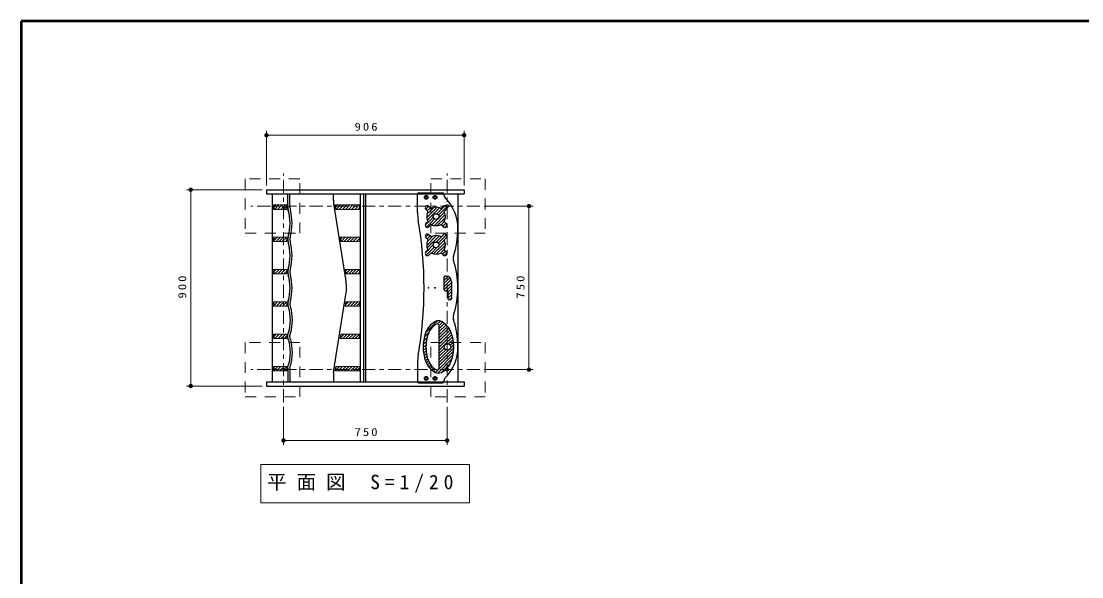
# Model space of a CAD drawing. Units: millimetres on the paper, scale 1:20. Extents: x -385 to 0, y 0 to 267.
# Drawn here: x -385 to -142, y 139.6 to 267 of the extents above; entities that cross this region are included whole.
import ezdxf

# ---------------------------------------------------------------- set-up
doc = ezdxf.new("R2010")
doc.units = ezdxf.units.MM
doc.linetypes.add('USER1', pattern=[4.5, 2.5, -2])
doc.linetypes.add('USER2', pattern=[6, 3, -1, 1, -1])
doc.layers.add('LY_1', color=7, linetype='Continuous', lineweight=13)
doc.styles.add('ＭＳ ゴシック', font='')
doc.styles.get('ＭＳ ゴシック').set_extended_font_data('MS Gothic')

# ---------------------------------------------------------------- blocks, each defined once
blk = doc.blocks.new('filled_dot')
at = {"color": 0, "linetype": 'Continuous', "lineweight": -2, "const_width": 1.25}
blk.add_lwpolyline([(-0.625, 0, 1), (0.625, 0, 1)], format="xyb", close=True, dxfattribs=at)

msp = doc.modelspace()

# ---------------------------------------------------------------- linework, layer by layer
at = {"layer": 'LY_1', "lineweight": 50}
for p, q in [((0, 267), (-385, 267)), ((-385, 267), (-385, 0))]:
    msp.add_line(p, q, dxfattribs=at)
at = {"layer": 'LY_1'}
for p, q in [((-328.814, 229.37), (-328.814, 241.87)), ((-328.814, 240.87), (-283.51, 240.87)), ((-283.51, 229.37), (-283.51, 241.87)), ((-329.814, 228.37), (-347.162, 228.37)), ((-346.162, 183.37), (-346.162, 228.37)), ((-327.163, 223.87), (-327.163, 224.87)), ((-327.163, 224.87), (-324.163, 224.87)), ((-327.163, 223.87), (-324.163, 223.87)), ((-327.063, 224.48), (-326.674, 224.87)), ((-327.063, 223.87), (-327.063, 224.87)), ((-326.966, 223.87), (-325.966, 224.87)), ((-326.259, 223.87), (-325.259, 224.87)), ((-325.552, 223.87), (-325.075, 224.347)), ((-324.845, 223.87), (-324.163, 224.551)), ((-324.639, 224.782), (-324.552, 224.87)), ((-324.163, 223.87), (-324.163, 224.87)), ((-313.108, 224.87), (-312.95, 223.87)), ((-313.108, 224.87), (-307.474, 224.87)), ((-313.008, 224.87), (-312.85, 223.87)), ((-312.95, 223.87), (-307.474, 223.87)), ((-312.943, 224.458), (-312.531, 224.87)), ((-312.824, 223.87), (-311.824, 224.87)), ((-312.117, 223.87), (-311.117, 224.87)), ((-311.41, 223.87), (-310.41, 224.87)), ((-310.703, 223.87), (-309.703, 224.87)), ((-309.996, 223.87), (-308.996, 224.87)), ((-309.289, 223.87), (-308.289, 224.87)), ((-308.582, 223.87), (-307.582, 224.87)), ((-307.875, 223.87), (-307.474, 224.27)), ((-307.474, 223.87), (-307.474, 224.87)), ((-292.308, 223.88), (-291.603, 224.584)), ((-292.027, 222.746), (-291.162, 223.612)), ((-291.955, 223.525), (-291.248, 224.232)), ((-291.162, 222.904), (-289.71, 224.357)), ((-291.162, 223.612), (-290.469, 224.304)), ((-291.162, 222.197), (-289.144, 224.216)), ((-289.799, 222.854), (-287.953, 224.7)), ((-289.388, 222.558), (-287.589, 224.356)), ((-278.912, 224.62), (-267.662, 224.62)), ((-268.662, 224.62), (-268.662, 187.12)), ((-292.423, 220.23), (-291.162, 221.49)), ((-292.08, 221.987), (-291.162, 222.904)), ((-291.939, 221.421), (-291.162, 222.197)), ((-291.162, 221.49), (-290.577, 222.076)), ((-291.162, 220.783), (-290.281, 221.665)), ((-290.929, 220.309), (-288.032, 223.206)), ((-290.41, 220.121), (-287.844, 222.687)), ((-289.745, 220.079), (-287.802, 222.022)), ((-292.151, 219.795), (-291.162, 220.783)), ((-288.78, 220.337), (-288.06, 221.057)), ((-288.42, 219.99), (-287.713, 220.697)), ((-287.963, 219.74), (-287.463, 220.24)), ((-327.163, 216.47), (-327.163, 217.47)), ((-327.163, 217.47), (-324.163, 217.47)), ((-327.163, 216.47), (-324.163, 216.47)), ((-327.063, 216.702), (-326.295, 217.47)), ((-327.063, 217.409), (-327.002, 217.47)), ((-327.063, 216.47), (-327.063, 217.47)), ((-326.588, 216.47), (-325.588, 217.47)), ((-325.881, 216.47), (-324.881, 217.47)), ((-325.174, 216.47), (-324.174, 217.47)), ((-324.467, 216.47), (-324.163, 216.773)), ((-324.163, 216.47), (-324.163, 217.47)), ((-311.936, 217.47), (-311.777, 216.47)), ((-311.936, 217.47), (-307.474, 217.47)), ((-311.836, 217.47), (-311.677, 216.47)), ((-311.783, 217.133), (-311.446, 217.47)), ((-311.777, 216.47), (-307.474, 216.47)), ((-311.686, 216.523), (-310.739, 217.47)), ((-311.032, 216.47), (-310.032, 217.47)), ((-310.325, 216.47), (-309.325, 217.47)), ((-309.618, 216.47), (-308.618, 217.47)), ((-308.911, 216.47), (-307.911, 217.47)), ((-308.203, 216.47), (-307.474, 217.199)), ((-307.496, 216.47), (-307.474, 216.492)), ((-307.474, 216.47), (-307.474, 217.47)), ((-292.362, 217.462), (-291.685, 218.139)), ((-292.09, 215.613), (-289.836, 217.867)), ((-292.024, 217.093), (-291.316, 217.8)), ((-291.976, 215.02), (-289.243, 217.753)), ((-291.968, 216.442), (-290.665, 217.745)), ((-290.519, 213.648), (-287.871, 216.296)), ((-289.919, 216.369), (-288.111, 218.177)), ((-289.444, 216.137), (-287.571, 218.01)), ((-289.312, 215.562), (-288.072, 216.802)), ((-292.4, 213.888), (-290.592, 215.696)), ((-292.233, 213.348), (-290.36, 215.221)), ((-291.025, 213.849), (-289.785, 215.089)), ((-289.89, 213.57), (-287.793, 215.667)), ((-288.929, 213.824), (-288.047, 214.706)), ((-288.488, 213.558), (-287.781, 214.265)), ((-288.084, 213.255), (-287.478, 213.861)), ((-327.163, 209.07), (-327.163, 210.07)), ((-327.163, 210.07), (-324.163, 210.07)), ((-327.163, 209.07), (-324.163, 209.07)), ((-327.063, 209.631), (-326.624, 210.07)), ((-327.063, 209.07), (-327.063, 210.07)), ((-326.917, 209.07), (-325.917, 210.07)), ((-326.21, 209.07), (-325.21, 210.07)), ((-325.503, 209.07), (-324.503, 210.07)), ((-324.796, 209.07), (-324.163, 209.702)), ((-324.163, 209.07), (-324.163, 210.07)), ((-310.764, 210.07), (-310.605, 209.07)), ((-310.764, 210.07), (-307.474, 210.07)), ((-310.664, 210.07), (-310.505, 209.07)), ((-310.622, 209.808), (-310.361, 210.07)), ((-310.605, 209.07), (-307.474, 209.07)), ((-310.526, 209.198), (-309.654, 210.07)), ((-309.947, 209.07), (-308.947, 210.07)), ((-309.239, 209.07), (-308.239, 210.07)), ((-308.532, 209.07), (-307.532, 210.07)), ((-307.825, 209.07), (-307.474, 209.421)), ((-307.474, 209.07), (-307.474, 210.07)), ((-288.063, 208.326), (-287.82, 208.569)), ((-288.063, 207.619), (-287.202, 208.48)), ((-288.063, 206.912), (-286.781, 208.194)), ((-288.063, 206.205), (-286.511, 207.756)), ((-288.063, 205.498), (-286.443, 207.118)), ((-287.645, 205.209), (-286.443, 206.411)), ((-287.253, 204.893), (-286.443, 205.703)), ((-287.253, 204.186), (-286.443, 204.996)), ((-287.253, 203.479), (-286.443, 204.289)), ((-327.163, 202.67), (-324.163, 202.67)), ((-327.163, 202.67), (-327.163, 201.67)), ((-327.063, 201.852), (-326.246, 202.67)), ((-327.063, 202.56), (-326.953, 202.67)), ((-327.063, 202.67), (-327.063, 201.67)), ((-326.539, 201.67), (-325.539, 202.67)), ((-325.832, 201.67), (-324.832, 202.67)), ((-325.125, 201.67), (-324.163, 202.631)), ((-324.418, 201.67), (-324.163, 201.924)), ((-324.163, 202.67), (-324.163, 201.67)), ((-310.764, 201.67), (-310.605, 202.67)), ((-310.664, 201.67), (-310.505, 202.67)), ((-310.605, 202.67), (-307.474, 202.67)), ((-310.604, 202.049), (-309.983, 202.67)), ((-310.276, 201.67), (-309.276, 202.67)), ((-309.568, 201.67), (-308.568, 202.67)), ((-308.861, 201.67), (-307.861, 202.67)), ((-308.154, 201.67), (-307.474, 202.35)), ((-307.474, 202.67), (-307.474, 201.67)), ((-286.854, 203.171), (-286.443, 203.582)), ((-327.163, 201.67), (-324.163, 201.67)), ((-310.764, 201.67), (-307.474, 201.67)), ((-292.356, 195.548), (-289.596, 198.308)), ((-289.586, 197.611), (-288.948, 198.248)), ((-289.314, 197.175), (-288.474, 198.015)), ((-289.314, 196.468), (-288.053, 197.729)), ((-289.314, 195.761), (-287.67, 197.405)), ((-289.314, 195.054), (-287.325, 197.043)), ((-327.163, 195.27), (-324.163, 195.27)), ((-327.163, 195.27), (-327.163, 194.27)), ((-327.063, 194.781), (-326.575, 195.27)), ((-327.063, 195.27), (-327.063, 194.27)), ((-326.868, 194.27), (-325.868, 195.27)), ((-326.161, 194.27), (-325.161, 195.27)), ((-325.454, 194.27), (-324.454, 195.27)), ((-324.747, 194.27), (-324.163, 194.853)), ((-324.163, 195.27), (-324.163, 194.27)), ((-311.936, 194.27), (-311.777, 195.27)), ((-311.836, 194.27), (-311.677, 195.27)), ((-311.801, 194.487), (-311.019, 195.27)), ((-311.777, 195.27), (-307.474, 195.27)), ((-311.312, 194.27), (-310.312, 195.27)), ((-310.604, 194.27), (-309.604, 195.27)), ((-309.897, 194.27), (-308.897, 195.27)), ((-309.19, 194.27), (-308.19, 195.27)), ((-308.483, 194.27), (-307.483, 195.27)), ((-307.776, 194.27), (-307.474, 194.572)), ((-307.474, 195.27), (-307.474, 194.27)), ((-292.811, 193.679), (-291.991, 194.498)), ((-292.648, 194.549), (-291.665, 195.531)), ((-289.314, 194.347), (-287.017, 196.644)), ((-289.314, 193.64), (-286.749, 196.205)), ((-288.877, 193.37), (-286.523, 195.724)), ((-288.17, 193.37), (-286.341, 195.199)), ((-287.463, 193.37), (-286.187, 194.645)), ((-327.163, 194.27), (-324.163, 194.27)), ((-311.936, 194.27), (-307.474, 194.27)), ((-292.905, 192.171), (-292.241, 192.834)), ((-292.889, 192.893), (-292.162, 193.62)), ((-292.871, 191.497), (-292.253, 192.115)), ((-289.314, 191.518), (-287.463, 193.37)), ((-289.314, 192.226), (-288.17, 193.37)), ((-289.314, 192.933), (-288.877, 193.37)), ((-289.314, 190.811), (-288.023, 192.102)), ((-289.314, 188.69), (-285.908, 192.096)), ((-287.088, 193.037), (-286.756, 193.37)), ((-286.756, 193.37), (-286.063, 194.063)), ((-286.682, 192.736), (-286.049, 193.37)), ((-286.58, 192.131), (-285.917, 192.794)), ((-286.049, 193.37), (-285.971, 193.447)), ((-292.797, 190.864), (-292.214, 191.447)), ((-292.687, 190.267), (-292.132, 190.822)), ((-292.547, 189.7), (-292.013, 190.233)), ((-292.38, 189.16), (-291.863, 189.676)), ((-289.556, 186.327), (-286.297, 189.586)), ((-289.325, 187.265), (-286.074, 190.516)), ((-289.314, 190.104), (-287.722, 191.696)), ((-289.314, 189.397), (-287.117, 191.594)), ((-289.314, 187.983), (-285.955, 191.342)), ((-327.163, 187.87), (-324.163, 187.87)), ((-327.163, 187.87), (-327.163, 186.87)), ((-327.063, 187.003), (-326.197, 187.87)), ((-327.063, 187.71), (-326.904, 187.87)), ((-327.063, 187.87), (-327.063, 186.87)), ((-326.49, 186.87), (-325.49, 187.87)), ((-325.783, 186.87), (-324.783, 187.87)), ((-324.649, 187.297), (-324.163, 187.782)), ((-324.163, 187.87), (-324.163, 186.87)), ((-313.108, 186.87), (-312.95, 187.87)), ((-313.008, 186.87), (-312.85, 187.87)), ((-312.999, 186.925), (-312.055, 187.87)), ((-312.95, 187.87), (-307.474, 187.87)), ((-312.866, 187.766), (-312.762, 187.87)), ((-312.348, 186.87), (-311.348, 187.87)), ((-311.64, 186.87), (-310.64, 187.87)), ((-310.933, 186.87), (-309.933, 187.87)), ((-310.226, 186.87), (-309.226, 187.87)), ((-309.519, 186.87), (-308.519, 187.87)), ((-308.812, 186.87), (-307.812, 187.87)), ((-308.105, 186.87), (-307.474, 187.501)), ((-307.474, 187.87), (-307.474, 186.87)), ((-292.176, 188.657), (-291.682, 189.15)), ((-291.927, 188.199), (-291.452, 188.673)), ((-291.637, 187.781), (-291.173, 188.245)), ((-291.31, 187.402), (-291.162, 187.549)), ((-291.162, 187.549), (-290.85, 187.861)), ((-290.945, 187.059), (-290.483, 187.521)), ((-290.542, 186.755), (-290.073, 187.225)), ((-288.656, 186.52), (-286.758, 188.418)), ((-278.912, 187.12), (-267.662, 187.12)), ((-327.163, 186.87), (-324.163, 186.87)), ((-324.368, 186.87), (-324.163, 187.075)), ((-313.108, 186.87), (-307.474, 186.87)), ((-290.1, 186.49), (-289.554, 187.036)), ((-329.814, 183.37), (-347.162, 183.37)), ((-324.912, 178.62), (-324.912, 169.87)), ((-287.412, 178.62), (-287.412, 169.87)), ((-287.412, 170.87), (-324.912, 170.87)), ((-330.062, 165.363), (-330.062, 156.563)), ((-282.262, 165.363), (-330.062, 165.363)), ((-282.262, 156.563), (-282.262, 165.363)), ((-330.062, 156.563), (-282.262, 156.563))]:
    msp.add_line(p, q, dxfattribs=at)
at = {"layer": 'LY_1', "linetype": 'USER1'}
for p, q in [((-321.162, 230.87), (-333.662, 230.87)), ((-333.662, 230.87), (-333.662, 218.37)), ((-321.162, 218.37), (-321.162, 230.87)), ((-291.162, 218.37), (-291.162, 230.87)), ((-291.162, 230.87), (-278.662, 230.87)), ((-278.662, 230.87), (-278.662, 218.37)), ((-333.662, 218.37), (-321.162, 218.37)), ((-278.662, 218.37), (-291.162, 218.37)), ((-321.162, 193.37), (-333.662, 193.37)), ((-333.662, 193.37), (-333.662, 180.87)), ((-321.162, 180.87), (-321.162, 193.37)), ((-291.162, 180.87), (-291.162, 193.37)), ((-291.162, 193.37), (-278.662, 193.37)), ((-278.662, 193.37), (-278.662, 180.87)), ((-333.662, 180.87), (-321.162, 180.87)), ((-278.662, 180.87), (-291.162, 180.87))]:
    msp.add_line(p, q, dxfattribs=at)
at = {"layer": 'LY_1', "linetype": 'USER2'}
for p, q in [((-324.912, 179.62), (-324.912, 232.12)), ((-287.412, 179.62), (-287.412, 232.12)), ((-279.912, 224.62), (-332.412, 224.62)), ((-279.912, 187.12), (-332.412, 187.12))]:
    msp.add_line(p, q, dxfattribs=at)
at = {"layer": 'LY_1', "lineweight": 25}
for p, q in [((-328.814, 228.37), (-328.814, 227.42)), ((-328.814, 228.37), (-283.51, 228.37)), ((-328.814, 227.42), (-283.51, 227.42)), ((-327.413, 184.32), (-327.413, 227.42)), ((-323.913, 224.37), (-323.913, 227.42)), ((-323.438, 224.37), (-323.438, 227.42)), ((-313.474, 225.971), (-313.474, 227.42)), ((-307.224, 184.32), (-307.224, 227.42)), ((-306.493, 184.32), (-306.493, 227.42)), ((-306.062, 184.32), (-306.062, 227.42)), ((-294.193, 223.125), (-294.193, 227.37)), ((-293.943, 227.62), (-288.442, 227.62)), ((-284.911, 184.32), (-284.911, 227.42)), ((-283.51, 228.37), (-283.51, 227.42)), ((-313.416, 225.216), (-310.591, 207.38)), ((-291.856, 223.426), (-292.276, 223.846)), ((-291.149, 224.133), (-291.569, 224.553)), ((-288.736, 224.133), (-288.316, 224.553)), ((-288.029, 223.426), (-287.609, 223.846)), ((-291.856, 221.013), (-292.276, 220.593)), ((-291.149, 220.306), (-291.569, 219.886)), ((-288.736, 220.306), (-288.316, 219.886)), ((-288.029, 221.013), (-287.609, 220.593)), ((-291.856, 216.926), (-292.276, 217.346)), ((-291.149, 217.633), (-291.569, 218.053)), ((-288.736, 217.633), (-288.316, 218.053)), ((-288.029, 216.926), (-287.609, 217.346)), ((-291.856, 214.513), (-292.276, 214.093)), ((-288.029, 214.513), (-287.609, 214.093)), ((-291.149, 213.806), (-291.569, 213.386)), ((-288.736, 213.806), (-288.316, 213.386)), ((-288.063, 205.375), (-288.063, 208.402)), ((-287.897, 208.569), (-287.658, 208.569)), ((-286.443, 207.354), (-286.443, 203.337)), ((-313.416, 186.523), (-310.591, 204.36)), ((-287.897, 205.209), (-287.293, 205.209)), ((-287.253, 205.168), (-287.253, 203.337)), ((-287.087, 203.171), (-286.609, 203.171)), ((-289.314, 197.29), (-289.314, 187.349)), ((-323.913, 187.37), (-323.913, 184.32)), ((-323.438, 187.37), (-323.438, 184.32)), ((-294.193, 188.614), (-294.193, 184.37)), ((-313.474, 185.769), (-313.474, 184.32)), ((-328.814, 184.32), (-283.51, 184.32)), ((-328.814, 184.32), (-328.814, 183.37)), ((-328.814, 183.37), (-283.51, 183.37)), ((-293.943, 184.12), (-288.442, 184.12)), ((-283.51, 184.32), (-283.51, 183.37))]:
    msp.add_line(p, q, dxfattribs=at)
for points in [[(-323.913, 224.37), (-323.887, 223.978), (-323.811, 223.614)], [(-323.811, 217.725), (-323.64, 218.415), (-323.515, 219.145), (-323.439, 219.901), (-323.413, 220.67), (-323.439, 221.439), (-323.515, 222.195), (-323.64, 222.924), (-323.811, 223.614)], [(-323.438, 224.37), (-323.412, 223.978), (-323.336, 223.614)], [(-323.336, 217.725), (-323.165, 218.415), (-323.04, 219.145), (-322.964, 219.901), (-322.938, 220.67), (-322.964, 221.439), (-323.04, 222.195), (-323.165, 222.924), (-323.336, 223.614)], [(-313.474, 225.971), (-313.46, 225.589), (-313.416, 225.216)], [(-323.811, 217.725), (-323.855, 217.548), (-323.887, 217.361), (-323.907, 217.167), (-323.913, 216.97), (-323.907, 216.772), (-323.887, 216.578), (-323.855, 216.391), (-323.811, 216.214)], [(-323.336, 217.725), (-323.38, 217.548), (-323.412, 217.361), (-323.432, 217.167), (-323.438, 216.97), (-323.432, 216.772), (-323.412, 216.578), (-323.38, 216.391), (-323.336, 216.214)], [(-323.811, 210.325), (-323.64, 211.015), (-323.515, 211.745), (-323.439, 212.501), (-323.413, 213.27), (-323.439, 214.039), (-323.515, 214.795), (-323.64, 215.524), (-323.811, 216.214)], [(-323.336, 210.325), (-323.165, 211.015), (-323.04, 211.745), (-322.964, 212.501), (-322.938, 213.27), (-322.964, 214.039), (-323.04, 214.795), (-323.165, 215.524), (-323.336, 216.214)], [(-323.811, 210.325), (-323.855, 210.148), (-323.887, 209.961), (-323.907, 209.767), (-323.913, 209.57), (-323.907, 209.372), (-323.887, 209.178), (-323.855, 208.991), (-323.811, 208.814)], [(-323.336, 210.325), (-323.38, 210.148), (-323.412, 209.961), (-323.432, 209.767), (-323.438, 209.57), (-323.432, 209.372), (-323.412, 209.178), (-323.38, 208.991), (-323.336, 208.814)], [(-323.811, 202.925), (-323.64, 203.615), (-323.515, 204.345), (-323.439, 205.101), (-323.413, 205.87), (-323.439, 206.639), (-323.515, 207.395), (-323.64, 208.124), (-323.811, 208.814)], [(-323.336, 202.925), (-323.165, 203.615), (-323.04, 204.345), (-322.964, 205.101), (-322.938, 205.87), (-322.964, 206.639), (-323.04, 207.395), (-323.165, 208.124), (-323.336, 208.814)], [(-310.591, 204.36), (-310.504, 205.106), (-310.474, 205.87), (-310.504, 206.634), (-310.591, 207.38)], [(-323.811, 202.925), (-323.855, 202.748), (-323.887, 202.561), (-323.907, 202.367), (-323.913, 202.17), (-323.907, 201.972), (-323.887, 201.778), (-323.855, 201.591), (-323.811, 201.414)], [(-323.336, 202.925), (-323.38, 202.748), (-323.412, 202.561), (-323.432, 202.367), (-323.438, 202.17), (-323.432, 201.972), (-323.412, 201.778), (-323.38, 201.591), (-323.336, 201.414)], [(-323.811, 201.414), (-323.64, 200.724), (-323.515, 199.995), (-323.439, 199.239), (-323.413, 198.47), (-323.439, 197.701), (-323.515, 196.945), (-323.64, 196.215), (-323.811, 195.525)], [(-323.336, 201.414), (-323.165, 200.724), (-323.04, 199.995), (-322.964, 199.239), (-322.938, 198.47), (-322.964, 197.701), (-323.04, 196.945), (-323.165, 196.215), (-323.336, 195.525)], [(-323.811, 194.014), (-323.855, 194.191), (-323.887, 194.378), (-323.907, 194.572), (-323.913, 194.77), (-323.907, 194.967), (-323.887, 195.161), (-323.855, 195.348), (-323.811, 195.525)], [(-323.336, 194.014), (-323.38, 194.191), (-323.412, 194.378), (-323.432, 194.572), (-323.438, 194.77), (-323.432, 194.967), (-323.412, 195.161), (-323.38, 195.348), (-323.336, 195.525)], [(-323.811, 194.014), (-323.64, 193.324), (-323.515, 192.595), (-323.439, 191.839), (-323.413, 191.07), (-323.439, 190.301), (-323.515, 189.545), (-323.64, 188.815), (-323.811, 188.125)], [(-323.336, 194.014), (-323.165, 193.324), (-323.04, 192.595), (-322.964, 191.839), (-322.938, 191.07), (-322.964, 190.301), (-323.04, 189.545), (-323.165, 188.815), (-323.336, 188.125)], [(-323.913, 187.37), (-323.887, 187.761), (-323.811, 188.125)], [(-323.438, 187.37), (-323.412, 187.761), (-323.336, 188.125)], [(-313.416, 186.523), (-313.46, 186.151), (-313.474, 185.769)]]:
    msp.add_lwpolyline(points, dxfattribs=at)
for centre, radius in [((-292.193, 226.62), 0.425), ((-290.193, 226.62), 0.425), ((-289.943, 222.22), 0.65), ((-289.943, 215.72), 0.65), ((-287.306, 192.32), 0.75), ((-292.193, 185.12), 0.425), ((-290.193, 185.12), 0.425)]:
    msp.add_circle(centre, radius, dxfattribs=at)
at = {"layer": 'LY_1'}
for centre in [(-292.193, 226.62), (-290.193, 226.62), (-292.193, 185.12), (-290.193, 185.12)]:
    msp.add_circle(centre, 0.325, dxfattribs=at)
at = {"layer": 'LY_1', "linetype": 'USER1'}
for centre, radius in [((-292.193, 226.62), 0.237), ((-290.193, 226.62), 0.237), ((-324.912, 224.62), 0.318), ((-287.412, 224.62), 0.318), ((-291.693, 205.87), 0.1), ((-290.193, 205.87), 0.1), ((-324.912, 187.12), 0.318), ((-287.412, 187.12), 0.318), ((-292.193, 185.12), 0.237), ((-290.193, 185.12), 0.237)]:
    msp.add_circle(centre, radius, dxfattribs=at)
at = {"layer": 'LY_1', "lineweight": 25}
for centre, radius, start, end in [((-293.943, 227.37), 0.25, 90, 180), ((-288.442, 227.37), 0.25, 2.02084, 90), ((-286.693, 227.431), 1.5, 182.02084, 224.16048), ((-294.943, 219.42), 10, 0, 44.16048), ((-291.923, 224.2), 0.5, 45, 225), ((-291.043, 224.239), 0.15, 225, 298.58404), ((-289.943, 222.22), 2.15, 61.41596, 118.58404), ((-288.842, 224.239), 0.15, 241.41596, 315), ((-287.963, 224.2), 0.5, 315, 135), ((-284.193, 223.125), 10, 180, 189.93637), ((-382.693, 205.87), 90, 350.06363, 9.93637), ((-289.943, 222.22), 2.15, 151.41596, 208.58404), ((-291.962, 223.32), 0.15, 331.41596, 45), ((-291.962, 221.119), 0.15, 315, 28.58404), ((-287.923, 223.32), 0.15, 135, 208.58404), ((-287.923, 221.119), 0.15, 151.41596, 225), ((-289.943, 222.22), 2.15, 331.41596, 28.58404), ((-291.923, 220.24), 0.5, 135, 315), ((-291.043, 220.2), 0.15, 61.41596, 135), ((-289.943, 222.22), 2.15, 241.41596, 298.58404), ((-288.842, 220.2), 0.15, 45, 118.58404), ((-287.963, 220.24), 0.5, 225, 45), ((-304.693, 219.42), 19.75, 341.40821, 0), ((-291.923, 217.7), 0.5, 45, 225), ((-289.943, 215.72), 2.15, 151.41596, 208.58404), ((-291.962, 216.82), 0.15, 331.41596, 45), ((-291.043, 217.739), 0.15, 225, 298.58404), ((-289.943, 215.72), 2.15, 61.41596, 118.58404), ((-288.842, 217.739), 0.15, 241.41596, 315), ((-287.963, 217.7), 0.5, 315, 135), ((-287.923, 216.82), 0.15, 135, 208.58404), ((-289.943, 215.72), 2.15, 331.41596, 28.58404), ((-291.923, 213.74), 0.5, 135, 315), ((-291.962, 214.619), 0.15, 315, 28.58404), ((-291.043, 213.7), 0.15, 61.41596, 135), ((-288.842, 213.7), 0.15, 45, 118.58404), ((-287.963, 213.74), 0.5, 225, 45), ((-287.923, 214.619), 0.15, 151.41596, 225), ((-289.943, 215.72), 2.15, 241.41596, 298.58404), ((-284.552, 212.645), 1.5, 161.40821, 198.59179), ((-304.693, 205.87), 19.75, 0, 18.59179), ((-287.897, 208.402), 0.166, 90, 180), ((-287.658, 207.354), 1.215, 0, 90), ((-287.897, 205.375), 0.166, 180, 270), ((-287.293, 205.168), 0.0405, 0, 90), ((-304.693, 205.87), 19.75, 341.40821, 0), ((-287.087, 203.337), 0.166, 180, 270), ((-286.609, 203.337), 0.166, 270, 0), ((-284.552, 199.095), 1.5, 161.40821, 198.59179), ((-287.883, 193.949), 4.75, 117.93924, 160.98833), ((-287.883, 193.949), 4.1, 117.72272, 160.98833), ((-289.406, 196.82), 1.5, 62.06076, 117.93924), ((-289.639, 197.29), 0.325, 0, 117.72272), ((-290.929, 193.949), 4.75, 19.01167, 62.06076), ((-304.693, 192.32), 19.75, 0, 18.59179), ((-283.156, 192.32), 9.75, 160.98833, 180), ((-283.156, 192.32), 9.1, 160.98833, 180), ((-295.656, 192.32), 9.75, 0, 19.01167), ((-283.156, 192.32), 9.75, 180, 199.01167), ((-283.156, 192.32), 9.1, 180, 199.01167), ((-294.943, 192.32), 10, 315.83952, 0), ((-295.656, 192.32), 9.75, 340.98833, 0), ((-284.193, 188.614), 10, 170.06363, 180), ((-287.883, 190.691), 4.75, 199.01167, 242.06076), ((-287.883, 190.691), 4.1, 199.01167, 242.27728), ((-289.639, 187.349), 0.325, 242.27728, 0), ((-290.929, 190.691), 4.75, 297.93925, 340.98833), ((-289.406, 187.82), 1.5, 242.06076, 297.93925), ((-286.693, 184.308), 1.5, 135.83952, 177.97916), ((-293.943, 184.37), 0.25, 180, 270), ((-288.442, 184.37), 0.25, 270, 357.97916)]:
    msp.add_arc(centre, radius, start, end, dxfattribs=at)

# ---------------------------------------------------------------- block references
at = {"layer": 'LY_1', "xscale": 0.4, "yscale": 0.4}
for p in [(-328.814, 240.87), (-324.912, 170.87)]:
    msp.add_blockref('filled_dot', p, dxfattribs=at)
for p, rotation in [((-283.51, 240.87), 180), ((-346.162, 228.37), 270), ((-268.662, 224.62), 270), ((-268.662, 187.12), 90), ((-346.162, 183.37), 90), ((-287.412, 170.87), 180)]:
    msp.add_blockref('filled_dot', p, dxfattribs=dict(at, rotation=rotation))

# ---------------------------------------------------------------- texts
at = {"layer": 'LY_1', "style": 'ＭＳ ゴシック'}
for s, insert, char_height, attachment_point in [('\\T1.33;\\W1.15;906', (-305.747, 241.87), 1.833, 8), ('\\T1.33;\\W1.15;750', (-305.747, 171.87), 1.833, 8), ('\\T1.5;平面図\\~S=1/20', (-328.662, 160.963), 3.299, 4)]:
    msp.add_mtext(s, dxfattribs=dict(at, insert=insert, char_height=char_height, attachment_point=attachment_point))
at = {"layer": 'LY_1', "char_height": 1.833, "attachment_point": 8, "rotation": 90, "style": 'ＭＳ ゴシック'}
for s, insert in [('\\T1.33;\\W1.15;900', (-347.162, 206.286)), ('\\T1.33;\\W1.15;750', (-269.662, 206.285))]:
    msp.add_mtext(s, dxfattribs=dict(at, insert=insert))

doc.saveas('drawing.dxf')
